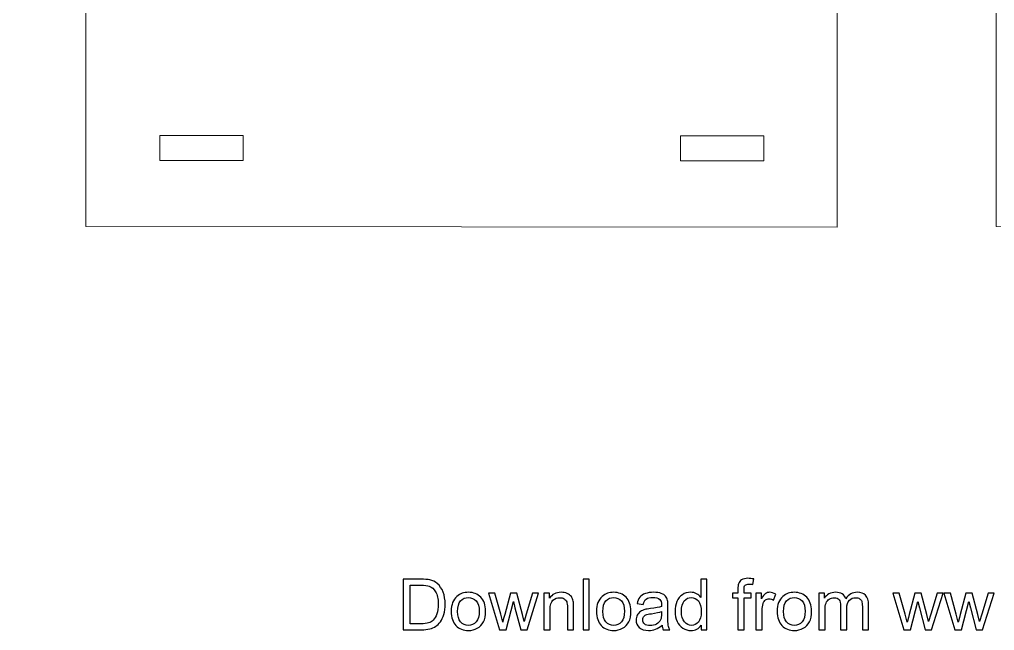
# Model space of a CAD drawing. Header units: millimetres. Extents: x -266 to 258, y -255 to 79.
# Drawn here: x -51.8 to 65, y -254.9 to -181.6 of the extents above; entities that cross this region are included whole.
import ezdxf

# ---------------------------------------------------------------- set-up
doc = ezdxf.new("R2010")
doc.units = ezdxf.units.MM
doc.header["$MEASUREMENT"] = 0
doc.layers.add('Layer 1', color=7, linetype='Continuous')

msp = doc.modelspace()

# ---------------------------------------------------------------- linework, layer by layer
at = {"layer": 'Layer 1', "lineweight": 9}
for points, knots in [([(-43.8135, 73.466), (-30.8228, 73.4514), (-17.832, 73.4369), (-4.8413, 73.4223), (-4.8413, 73.4223), (-4.8413, 73.4223), (-4.845, 63.3215), (-4.845, 63.3215), (-4.845, 63.3215), (-4.845, 63.3215), (7.1531, 63.2641), (7.1531, 63.2641), (7.1531, 63.2641), (7.1531, 63.2641), (7.1688, 73.4627), (7.1688, 73.4627), (7.1688, 73.4627), (7.1688, 73.4627), (46.1864, 73.466), (46.1864, 73.466), (46.1864, 73.466), (46.1864, 73.466), (46.1864, 18.4929), (46.1864, 18.4929), (46.1864, 18.4929), (46.1864, 18.4929), (49.2077, 18.5107), (49.2077, 18.5107), (49.2077, 18.5107), (49.2077, 18.5107), (49.2077, 23.5087), (49.2077, 23.5087), (49.2077, 23.5087), (49.2077, 23.5087), (54.323, 23.5087), (54.323, 23.5087), (54.323, 23.5087), (54.323, 23.5087), (54.323, 8.6919), (54.323, 8.6919), (54.323, 8.6919), (54.323, 8.6919), (46.1864, 8.7098), (46.1864, 8.7098), (46.1864, 8.7098), (46.1864, 8.7098), (46.1864, -146.6576), (46.1864, -146.6576), (46.1864, -146.6576), (46.1864, -146.6576), (49.2077, -146.6085), (49.2077, -146.6085), (49.2077, -146.6085), (49.2077, -146.6085), (49.2077, -141.5912), (49.2077, -141.5912), (49.2077, -141.5912), (49.2077, -141.5912), (54.323, -141.5912), (54.323, -141.5912), (54.323, -141.5912), (54.323, -141.5912), (54.323, -156.5842), (54.323, -156.5842), (54.323, -156.5842), (54.323, -156.5842), (46.1864, -156.6965), (46.1864, -156.6965), (46.1864, -156.6965), (46.1864, -156.6965), (46.1864, -206.5338), (46.1864, -206.5338), (46.1864, -206.5338), (46.1864, -206.5338), (-43.8539, -206.4706), (-43.8539, -206.4706), (-43.8539, -206.4706), (-43.8539, -206.4706), (-43.8539, -156.5626), (-43.8539, -156.5626), (-43.8539, -156.5626), (-43.8539, -156.5626), (-51.7942, -156.5664), (-51.7942, -156.5664), (-51.7942, -156.5664), (-51.7942, -156.5664), (-51.7942, -141.5734), (-51.7942, -141.5734), (-51.7942, -141.5734), (-51.7942, -141.5734), (-46.8553, -141.5734), (-46.8553, -141.5734), (-46.8553, -141.5734), (-46.8553, -141.5734), (-46.8553, -146.5907), (-46.8553, -146.5907), (-46.8553, -146.5907), (-46.8553, -146.5907), (-43.8539, -146.5944), (-43.8539, -146.5944), (-43.8539, -146.5944), (-43.8539, -146.5944), (-43.8135, 8.6728), (-43.8135, 8.6728), (-43.8135, 8.6728), (-43.8135, 8.6728), (-51.7942, 8.7098), (-51.7942, 8.7098), (-51.7942, 8.7098), (-51.7942, 8.7098), (-51.7942, 23.5265), (-51.7942, 23.5265), (-51.7942, 23.5265), (-51.7942, 23.5265), (-46.8553, 23.5265), (-46.8553, 23.5265), (-46.8553, 23.5265), (-46.8553, 23.5265), (-46.8553, 18.5285), (-46.8553, 18.5285), (-46.8553, 18.5285), (-46.8553, 18.5285), (-43.8274, 18.5285), (-43.8274, 18.5285), (-43.8274, 18.5285), (-43.8274, 18.5285), (-43.8135, 73.466), (-43.8135, 73.466)], [0, 0, 0, 0, 0.03030303, 0.03030303, 0.03030303, 0.03030303, 0.06060606, 0.06060606, 0.06060606, 0.06060606, 0.09090909, 0.09090909, 0.09090909, 0.09090909, 0.12121212, 0.12121212, 0.12121212, 0.12121212, 0.15151515, 0.15151515, 0.15151515, 0.15151515, 0.18181818, 0.18181818, 0.18181818, 0.18181818, 0.21212121, 0.21212121, 0.21212121, 0.21212121, 0.24242424, 0.24242424, 0.24242424, 0.24242424, 0.27272727, 0.27272727, 0.27272727, 0.27272727, 0.3030303, 0.3030303, 0.3030303, 0.3030303, 0.33333333, 0.33333333, 0.33333333, 0.33333333, 0.36363636, 0.36363636, 0.36363636, 0.36363636, 0.39393939, 0.39393939, 0.39393939, 0.39393939, 0.42424242, 0.42424242, 0.42424242, 0.42424242, 0.45454545, 0.45454545, 0.45454545, 0.45454545, 0.48484848, 0.48484848, 0.48484848, 0.48484848, 0.51515152, 0.51515152, 0.51515152, 0.51515152, 0.54545455, 0.54545455, 0.54545455, 0.54545455, 0.57575758, 0.57575758, 0.57575758, 0.57575758, 0.60606061, 0.60606061, 0.60606061, 0.60606061, 0.63636364, 0.63636364, 0.63636364, 0.63636364, 0.66666667, 0.66666667, 0.66666667, 0.66666667, 0.6969697, 0.6969697, 0.6969697, 0.6969697, 0.72727273, 0.72727273, 0.72727273, 0.72727273, 0.75757576, 0.75757576, 0.75757576, 0.75757576, 0.78787879, 0.78787879, 0.78787879, 0.78787879, 0.81818182, 0.81818182, 0.81818182, 0.81818182, 0.84848485, 0.84848485, 0.84848485, 0.84848485, 0.87878788, 0.87878788, 0.87878788, 0.87878788, 0.90909091, 0.90909091, 0.90909091, 0.90909091, 0.93939394, 0.93939394, 0.93939394, 0.93939394, 1, 1, 1, 1]), ([(65.3038, 73.466), (78.2945, 73.4514), (91.2853, 73.4369), (104.276, 73.4223), (104.276, 73.4223), (104.276, 73.4223), (104.2723, 63.3215), (104.2723, 63.3215), (104.2723, 63.3215), (104.2723, 63.3215), (116.2705, 63.2641), (116.2705, 63.2641), (116.2705, 63.2641), (116.2705, 63.2641), (116.2862, 73.4627), (116.2862, 73.4627), (116.2862, 73.4627), (116.2862, 73.4627), (155.3037, 73.466), (155.3037, 73.466), (155.3037, 73.466), (155.3037, 73.466), (155.3037, 18.4929), (155.3037, 18.4929), (155.3037, 18.4929), (155.3037, 18.4929), (158.3037, 18.5108), (158.3037, 18.5108), (158.3037, 18.5108), (158.3037, 18.5108), (158.3037, 23.5088), (158.3037, 23.5088), (158.3037, 23.5088), (158.3037, 23.5088), (163.419, 23.5088), (163.419, 23.5088), (163.419, 23.5088), (163.419, 23.5088), (163.419, 8.692), (163.419, 8.692), (163.419, 8.692), (163.419, 8.692), (155.3037, 8.7098), (155.3037, 8.7098), (155.3037, 8.7098), (155.3037, 8.7098), (155.3037, -146.6576), (155.3037, -146.6576), (155.3037, -146.6576), (155.3037, -146.6576), (158.3037, -146.6084), (158.3037, -146.6084), (158.3037, -146.6084), (158.3037, -146.6084), (158.3037, -141.5911), (158.3037, -141.5911), (158.3037, -141.5911), (158.3037, -141.5911), (163.419, -141.5911), (163.419, -141.5911), (163.419, -141.5911), (163.419, -141.5911), (163.419, -156.5841), (163.419, -156.5841), (163.419, -156.5841), (163.419, -156.5841), (155.3037, -156.6965), (155.3037, -156.6965), (155.3037, -156.6965), (155.3037, -156.6965), (155.3037, -206.5338), (155.3037, -206.5338), (155.3037, -206.5338), (155.3037, -206.5338), (65.2634, -206.4706), (65.2634, -206.4706), (65.2634, -206.4706), (65.2634, -206.4706), (65.2634, -156.5626), (65.2634, -156.5626), (65.2634, -156.5626), (65.2634, -156.5626), (57.323, -156.5664), (57.323, -156.5664), (57.323, -156.5664), (57.323, -156.5664), (57.323, -141.5734), (57.323, -141.5734), (57.323, -141.5734), (57.323, -141.5734), (62.2619, -141.5734), (62.2619, -141.5734), (62.2619, -141.5734), (62.2619, -141.5734), (62.2619, -146.5907), (62.2619, -146.5907), (62.2619, -146.5907), (62.2619, -146.5907), (65.2634, -146.5944), (65.2634, -146.5944), (65.2634, -146.5944), (65.2634, -146.5944), (65.3038, 8.6728), (65.3038, 8.6728), (65.3038, 8.6728), (65.3038, 8.6728), (57.323, 8.7098), (57.323, 8.7098), (57.323, 8.7098), (57.323, 8.7098), (57.323, 23.5265), (57.323, 23.5265), (57.323, 23.5265), (57.323, 23.5265), (62.2619, 23.5265), (62.2619, 23.5265), (62.2619, 23.5265), (62.2619, 23.5265), (62.2619, 18.5285), (62.2619, 18.5285), (62.2619, 18.5285), (62.2619, 18.5285), (65.2899, 18.5285), (65.2899, 18.5285), (65.2899, 18.5285), (65.2899, 18.5285), (65.3038, 73.466), (65.3038, 73.466)], [0, 0, 0, 0, 0.03030303, 0.03030303, 0.03030303, 0.03030303, 0.06060606, 0.06060606, 0.06060606, 0.06060606, 0.09090909, 0.09090909, 0.09090909, 0.09090909, 0.12121212, 0.12121212, 0.12121212, 0.12121212, 0.15151515, 0.15151515, 0.15151515, 0.15151515, 0.18181818, 0.18181818, 0.18181818, 0.18181818, 0.21212121, 0.21212121, 0.21212121, 0.21212121, 0.24242424, 0.24242424, 0.24242424, 0.24242424, 0.27272727, 0.27272727, 0.27272727, 0.27272727, 0.3030303, 0.3030303, 0.3030303, 0.3030303, 0.33333333, 0.33333333, 0.33333333, 0.33333333, 0.36363636, 0.36363636, 0.36363636, 0.36363636, 0.39393939, 0.39393939, 0.39393939, 0.39393939, 0.42424242, 0.42424242, 0.42424242, 0.42424242, 0.45454545, 0.45454545, 0.45454545, 0.45454545, 0.48484848, 0.48484848, 0.48484848, 0.48484848, 0.51515152, 0.51515152, 0.51515152, 0.51515152, 0.54545455, 0.54545455, 0.54545455, 0.54545455, 0.57575758, 0.57575758, 0.57575758, 0.57575758, 0.60606061, 0.60606061, 0.60606061, 0.60606061, 0.63636364, 0.63636364, 0.63636364, 0.63636364, 0.66666667, 0.66666667, 0.66666667, 0.66666667, 0.6969697, 0.6969697, 0.6969697, 0.6969697, 0.72727273, 0.72727273, 0.72727273, 0.72727273, 0.75757576, 0.75757576, 0.75757576, 0.75757576, 0.78787879, 0.78787879, 0.78787879, 0.78787879, 0.81818182, 0.81818182, 0.81818182, 0.81818182, 0.84848485, 0.84848485, 0.84848485, 0.84848485, 0.87878788, 0.87878788, 0.87878788, 0.87878788, 0.90909091, 0.90909091, 0.90909091, 0.90909091, 0.93939394, 0.93939394, 0.93939394, 0.93939394, 1, 1, 1, 1]), ([(-34.992, -195.533), (-34.992, -195.533), (-24.992, -195.533), (-24.992, -195.533), (-24.992, -195.533), (-24.992, -195.533), (-24.992, -198.533), (-24.992, -198.533), (-24.992, -198.533), (-24.992, -198.533), (-34.992, -198.533), (-34.992, -198.533), (-34.992, -198.533), (-34.992, -198.533), (-34.992, -195.533), (-34.992, -195.533)], [0, 0, 0, 0, 0.2, 0.2, 0.2, 0.2, 0.4, 0.4, 0.4, 0.4, 0.6, 0.6, 0.6, 0.6, 1, 1, 1, 1]), ([(27.4141, -195.583), (27.4141, -195.583), (37.4141, -195.583), (37.4141, -195.583), (37.4141, -195.583), (37.4141, -195.583), (37.4141, -198.583), (37.4141, -198.583), (37.4141, -198.583), (37.4141, -198.583), (27.4141, -198.583), (27.4141, -198.583), (27.4141, -198.583), (27.4141, -198.583), (27.4141, -195.583), (27.4141, -195.583)], [0, 0, 0, 0, 0.2, 0.2, 0.2, 0.2, 0.4, 0.4, 0.4, 0.4, 0.6, 0.6, 0.6, 0.6, 1, 1, 1, 1])]:
    msp.add_open_spline(points, degree=3, knots=knots, dxfattribs=at)
at = {"layer": 'Layer 1', "color": 250}
for points, knots in [([(-5.799, -254.8036), (-5.799, -254.8036), (-5.799, -248.7414), (-5.799, -248.7414), (-5.799, -248.7414), (-5.799, -248.7414), (-3.7105, -248.7414), (-3.7105, -248.7414), (-3.7105, -248.7414), (-3.2392, -248.7414), (-2.8794, -248.7697), (-2.631, -248.8275), (-2.631, -248.8275), (-2.2839, -248.908), (-1.9875, -249.0533), (-1.742, -249.2621), (-1.742, -249.2621), (-1.4217, -249.5331), (-1.1832, -249.8774), (-1.0252, -250.2979), (-1.0252, -250.2979), (-0.8657, -250.7184), (-0.7867, -251.1996), (-0.7867, -251.7401), (-0.7867, -251.7401), (-0.7867, -252.2001), (-0.8403, -252.6079), (-0.9475, -252.9635), (-0.9475, -252.9635), (-1.0548, -253.3191), (-1.1931, -253.614), (-1.361, -253.8469), (-1.361, -253.8469), (-1.5303, -254.0797), (-1.7138, -254.2631), (-1.9142, -254.3958), (-1.9142, -254.3958), (-2.1131, -254.5298), (-2.3544, -254.6314), (-2.6367, -254.7006), (-2.6367, -254.7006), (-2.9203, -254.7697), (-3.2448, -254.8036), (-3.6117, -254.8036), (-3.6117, -254.8036), (-3.6117, -254.8036), (-5.799, -254.8036), (-5.799, -254.8036)], [0, 0, 0, 0, 0.07692308, 0.07692308, 0.07692308, 0.07692308, 0.15384615, 0.15384615, 0.15384615, 0.15384615, 0.23076923, 0.23076923, 0.23076923, 0.23076923, 0.30769231, 0.30769231, 0.30769231, 0.30769231, 0.38461538, 0.38461538, 0.38461538, 0.38461538, 0.46153846, 0.46153846, 0.46153846, 0.46153846, 0.53846154, 0.53846154, 0.53846154, 0.53846154, 0.61538462, 0.61538462, 0.61538462, 0.61538462, 0.69230769, 0.69230769, 0.69230769, 0.69230769, 0.76923077, 0.76923077, 0.76923077, 0.76923077, 0.84615385, 0.84615385, 0.84615385, 0.84615385, 1, 1, 1, 1]), ([(15.7376, -254.8036), (15.7376, -254.8036), (15.7376, -248.7414), (15.7376, -248.7414), (15.7376, -248.7414), (15.7376, -248.7414), (16.4826, -248.7414), (16.4826, -248.7414), (16.4826, -248.7414), (16.4826, -248.7414), (16.4826, -254.8036), (16.4826, -254.8036), (16.4826, -254.8036), (16.4826, -254.8036), (15.7376, -254.8036), (15.7376, -254.8036)], [0, 0, 0, 0, 0.2, 0.2, 0.2, 0.2, 0.4, 0.4, 0.4, 0.4, 0.6, 0.6, 0.6, 0.6, 1, 1, 1, 1]), ([(29.8896, -254.8036), (29.8896, -254.8036), (29.8896, -254.2462), (29.8896, -254.2462), (29.8896, -254.2462), (29.6117, -254.6794), (29.2024, -254.8967), (28.662, -254.8967), (28.662, -254.8967), (28.312, -254.8967), (27.9903, -254.8008), (27.6982, -254.6075), (27.6982, -254.6075), (27.4047, -254.4155), (27.1775, -254.146), (27.0152, -253.8017), (27.0152, -253.8017), (26.8543, -253.456), (26.7739, -253.0595), (26.7739, -252.6107), (26.7739, -252.6107), (26.7739, -252.1733), (26.8473, -251.7768), (26.9926, -251.4197), (26.9926, -251.4197), (27.1394, -251.0641), (27.3581, -250.7904), (27.6502, -250.6013), (27.6502, -250.6013), (27.9409, -250.4108), (28.2683, -250.3162), (28.6281, -250.3162), (28.6281, -250.3162), (28.8934, -250.3162), (29.1291, -250.3727), (29.3351, -250.4842), (29.3351, -250.4842), (29.5411, -250.5957), (29.709, -250.7424), (29.8388, -250.9216), (29.8388, -250.9216), (29.8388, -250.9216), (29.8388, -248.7414), (29.8388, -248.7414), (29.8388, -248.7414), (29.8388, -248.7414), (30.5839, -248.7414), (30.5839, -248.7414), (30.5839, -248.7414), (30.5839, -248.7414), (30.5839, -254.8036), (30.5839, -254.8036), (30.5839, -254.8036), (30.5839, -254.8036), (29.8896, -254.8036), (29.8896, -254.8036)], [0, 0, 0, 0, 0.06666667, 0.06666667, 0.06666667, 0.06666667, 0.13333333, 0.13333333, 0.13333333, 0.13333333, 0.2, 0.2, 0.2, 0.2, 0.26666667, 0.26666667, 0.26666667, 0.26666667, 0.33333333, 0.33333333, 0.33333333, 0.33333333, 0.4, 0.4, 0.4, 0.4, 0.46666667, 0.46666667, 0.46666667, 0.46666667, 0.53333333, 0.53333333, 0.53333333, 0.53333333, 0.6, 0.6, 0.6, 0.6, 0.66666667, 0.66666667, 0.66666667, 0.66666667, 0.73333333, 0.73333333, 0.73333333, 0.73333333, 0.8, 0.8, 0.8, 0.8, 0.86666667, 0.86666667, 0.86666667, 0.86666667, 1, 1, 1, 1]), ([(34.2923, -254.8036), (34.2923, -254.8036), (34.2923, -250.9851), (34.2923, -250.9851), (34.2923, -250.9851), (34.2923, -250.9851), (33.6319, -250.9851), (33.6319, -250.9851), (33.6319, -250.9851), (33.6319, -250.9851), (33.6319, -250.4094), (33.6319, -250.4094), (33.6319, -250.4094), (33.6319, -250.4094), (34.2923, -250.4094), (34.2923, -250.4094), (34.2923, -250.4094), (34.2923, -250.4094), (34.2923, -249.9437), (34.2923, -249.9437), (34.2923, -249.9437), (34.2923, -249.6488), (34.3177, -249.4301), (34.3699, -249.2875), (34.3699, -249.2875), (34.4419, -249.0956), (34.5661, -248.939), (34.7467, -248.8191), (34.7467, -248.8191), (34.9259, -248.6991), (35.1785, -248.6398), (35.503, -248.6398), (35.503, -248.6398), (35.7133, -248.6398), (35.9447, -248.6652), (36.1987, -248.7146), (36.1987, -248.7146), (36.1987, -248.7146), (36.0872, -249.3666), (36.0872, -249.3666), (36.0872, -249.3666), (35.932, -249.3398), (35.7867, -249.3256), (35.6484, -249.3256), (35.6484, -249.3256), (35.4226, -249.3256), (35.2632, -249.3736), (35.1686, -249.4696), (35.1686, -249.4696), (35.0755, -249.5655), (35.0289, -249.7447), (35.0289, -250.0072), (35.0289, -250.0072), (35.0289, -250.0072), (35.0289, -250.4094), (35.0289, -250.4094), (35.0289, -250.4094), (35.0289, -250.4094), (35.884, -250.4094), (35.884, -250.4094), (35.884, -250.4094), (35.884, -250.4094), (35.884, -250.9851), (35.884, -250.9851), (35.884, -250.9851), (35.884, -250.9851), (35.0374, -250.9851), (35.0374, -250.9851), (35.0374, -250.9851), (35.0374, -250.9851), (35.0374, -254.8036), (35.0374, -254.8036), (35.0374, -254.8036), (35.0374, -254.8036), (34.2923, -254.8036), (34.2923, -254.8036)], [0, 0, 0, 0, 0.05, 0.05, 0.05, 0.05, 0.1, 0.1, 0.1, 0.1, 0.15, 0.15, 0.15, 0.15, 0.2, 0.2, 0.2, 0.2, 0.25, 0.25, 0.25, 0.25, 0.3, 0.3, 0.3, 0.3, 0.35, 0.35, 0.35, 0.35, 0.4, 0.4, 0.4, 0.4, 0.45, 0.45, 0.45, 0.45, 0.5, 0.5, 0.5, 0.5, 0.55, 0.55, 0.55, 0.55, 0.6, 0.6, 0.6, 0.6, 0.65, 0.65, 0.65, 0.65, 0.7, 0.7, 0.7, 0.7, 0.75, 0.75, 0.75, 0.75, 0.8, 0.8, 0.8, 0.8, 0.85, 0.85, 0.85, 0.85, 0.9, 0.9, 0.9, 0.9, 1, 1, 1, 1]), ([(-4.9946, -254.0924), (-4.9946, -254.0924), (-3.702, -254.0924), (-3.702, -254.0924), (-3.702, -254.0924), (-3.3027, -254.0924), (-2.9894, -254.0557), (-2.7622, -253.9809), (-2.7622, -253.9809), (-2.5351, -253.9061), (-2.3544, -253.8017), (-2.219, -253.6662), (-2.219, -253.6662), (-2.0299, -253.4757), (-1.8817, -253.2189), (-1.7759, -252.8972), (-1.7759, -252.8972), (-1.67, -252.5754), (-1.6164, -252.186), (-1.6164, -251.7274), (-1.6164, -251.7274), (-1.6164, -251.0924), (-1.7208, -250.6041), (-1.9283, -250.2626), (-1.9283, -250.2626), (-2.1357, -249.9211), (-2.3883, -249.6925), (-2.686, -249.5768), (-2.686, -249.5768), (-2.9005, -249.4936), (-3.2463, -249.4526), (-3.7232, -249.4526), (-3.7232, -249.4526), (-3.7232, -249.4526), (-4.9946, -249.4526), (-4.9946, -249.4526), (-4.9946, -249.4526), (-4.9946, -249.4526), (-4.9946, -254.0924), (-4.9946, -254.0924)], [0, 0, 0, 0, 0.09090909, 0.09090909, 0.09090909, 0.09090909, 0.18181818, 0.18181818, 0.18181818, 0.18181818, 0.27272727, 0.27272727, 0.27272727, 0.27272727, 0.36363636, 0.36363636, 0.36363636, 0.36363636, 0.45454545, 0.45454545, 0.45454545, 0.45454545, 0.54545455, 0.54545455, 0.54545455, 0.54545455, 0.63636364, 0.63636364, 0.63636364, 0.63636364, 0.72727273, 0.72727273, 0.72727273, 0.72727273, 0.81818182, 0.81818182, 0.81818182, 0.81818182, 1, 1, 1, 1]), ([(-0.0571, -252.6065), (-0.0571, -251.7951), (0.1687, -251.194), (0.6216, -250.8031), (0.6216, -250.8031), (0.9984, -250.4785), (1.4599, -250.3162), (2.0031, -250.3162), (2.0031, -250.3162), (2.6057, -250.3162), (3.0996, -250.5138), (3.4834, -250.9089), (3.4834, -250.9089), (3.8658, -251.3026), (4.0577, -251.8487), (4.0577, -252.5444), (4.0577, -252.5444), (4.0577, -253.1088), (3.9731, -253.5519), (3.8037, -253.8751), (3.8037, -253.8751), (3.6344, -254.1982), (3.3874, -254.4494), (3.0629, -254.6286), (3.0629, -254.6286), (2.7397, -254.8078), (2.3855, -254.8967), (2.0031, -254.8967), (2.0031, -254.8967), (1.3879, -254.8967), (0.8912, -254.7006), (0.5116, -254.3069), (0.5116, -254.3069), (0.132, -253.9132), (-0.0571, -253.3459), (-0.0571, -252.6065)], [0, 0, 0, 0, 0.1, 0.1, 0.1, 0.1, 0.2, 0.2, 0.2, 0.2, 0.3, 0.3, 0.3, 0.3, 0.4, 0.4, 0.4, 0.4, 0.5, 0.5, 0.5, 0.5, 0.6, 0.6, 0.6, 0.6, 0.7, 0.7, 0.7, 0.7, 0.8, 0.8, 0.8, 0.8, 1, 1, 1, 1]), ([(0.7049, -252.6079), (0.7049, -253.1695), (0.8277, -253.59), (1.0732, -253.868), (1.0732, -253.868), (1.3202, -254.1474), (1.6292, -254.2871), (2.0031, -254.2871), (2.0031, -254.2871), (2.3728, -254.2871), (2.6805, -254.1474), (2.9274, -253.8666), (2.9274, -253.8666), (3.1729, -253.5858), (3.2957, -253.1582), (3.2957, -252.5839), (3.2957, -252.5839), (3.2957, -252.042), (3.1715, -251.6314), (2.9246, -251.3534), (2.9246, -251.3534), (2.6776, -251.074), (2.37, -250.9343), (2.0031, -250.9343), (2.0031, -250.9343), (1.6292, -250.9343), (1.3202, -251.0726), (1.0732, -251.3506), (1.0732, -251.3506), (0.8277, -251.6286), (0.7049, -252.0477), (0.7049, -252.6079)], [0, 0, 0, 0, 0.11111111, 0.11111111, 0.11111111, 0.11111111, 0.22222222, 0.22222222, 0.22222222, 0.22222222, 0.33333333, 0.33333333, 0.33333333, 0.33333333, 0.44444444, 0.44444444, 0.44444444, 0.44444444, 0.55555556, 0.55555556, 0.55555556, 0.55555556, 0.66666667, 0.66666667, 0.66666667, 0.66666667, 0.77777778, 0.77777778, 0.77777778, 0.77777778, 1, 1, 1, 1]), ([(5.7214, -254.8036), (5.7214, -254.8036), (4.3936, -250.4094), (4.3936, -250.4094), (4.3936, -250.4094), (4.3936, -250.4094), (5.1725, -250.4094), (5.1725, -250.4094), (5.1725, -250.4094), (5.1725, -250.4094), (5.8738, -252.9452), (5.8738, -252.9452), (5.8738, -252.9452), (5.8738, -252.9452), (6.1222, -253.8892), (6.1222, -253.8892), (6.1222, -253.8892), (6.1321, -253.8426), (6.2083, -253.5407), (6.3494, -252.9833), (6.3494, -252.9833), (6.3494, -252.9833), (7.0451, -250.4094), (7.0451, -250.4094), (7.0451, -250.4094), (7.0451, -250.4094), (7.8085, -250.4094), (7.8085, -250.4094), (7.8085, -250.4094), (7.8085, -250.4094), (8.4703, -252.9607), (8.4703, -252.9607), (8.4703, -252.9607), (8.4703, -252.9607), (8.6862, -253.7975), (8.6862, -253.7975), (8.6862, -253.7975), (8.6862, -253.7975), (8.9388, -252.9494), (8.9388, -252.9494), (8.9388, -252.9494), (8.9388, -252.9494), (9.698, -250.4094), (9.698, -250.4094), (9.698, -250.4094), (9.698, -250.4094), (10.4219, -250.4094), (10.4219, -250.4094), (10.4219, -250.4094), (10.4219, -250.4094), (9.0432, -254.8036), (9.0432, -254.8036), (9.0432, -254.8036), (9.0432, -254.8036), (8.2727, -254.8036), (8.2727, -254.8036), (8.2727, -254.8036), (8.2727, -254.8036), (7.5756, -252.1747), (7.5756, -252.1747), (7.5756, -252.1747), (7.5756, -252.1747), (7.3992, -251.4226), (7.3992, -251.4226), (7.3992, -251.4226), (7.3992, -251.4226), (6.5102, -254.8036), (6.5102, -254.8036), (6.5102, -254.8036), (6.5102, -254.8036), (5.7214, -254.8036), (5.7214, -254.8036)], [0, 0, 0, 0, 0.05263158, 0.05263158, 0.05263158, 0.05263158, 0.10526316, 0.10526316, 0.10526316, 0.10526316, 0.15789474, 0.15789474, 0.15789474, 0.15789474, 0.21052632, 0.21052632, 0.21052632, 0.21052632, 0.26315789, 0.26315789, 0.26315789, 0.26315789, 0.31578947, 0.31578947, 0.31578947, 0.31578947, 0.36842105, 0.36842105, 0.36842105, 0.36842105, 0.42105263, 0.42105263, 0.42105263, 0.42105263, 0.47368421, 0.47368421, 0.47368421, 0.47368421, 0.52631579, 0.52631579, 0.52631579, 0.52631579, 0.57894737, 0.57894737, 0.57894737, 0.57894737, 0.63157895, 0.63157895, 0.63157895, 0.63157895, 0.68421053, 0.68421053, 0.68421053, 0.68421053, 0.73684211, 0.73684211, 0.73684211, 0.73684211, 0.78947368, 0.78947368, 0.78947368, 0.78947368, 0.84210526, 0.84210526, 0.84210526, 0.84210526, 0.89473684, 0.89473684, 0.89473684, 0.89473684, 1, 1, 1, 1]), ([(11.0456, -254.8036), (11.0456, -254.8036), (11.0456, -250.4094), (11.0456, -250.4094), (11.0456, -250.4094), (11.0456, -250.4094), (11.7145, -250.4094), (11.7145, -250.4094), (11.7145, -250.4094), (11.7145, -250.4094), (11.7145, -251.0331), (11.7145, -251.0331), (11.7145, -251.0331), (12.0362, -250.5547), (12.5019, -250.3162), (13.1101, -250.3162), (13.1101, -250.3162), (13.3754, -250.3162), (13.6181, -250.3642), (13.8396, -250.4588), (13.8396, -250.4588), (14.0612, -250.5533), (14.2277, -250.6789), (14.3377, -250.8327), (14.3377, -250.8327), (14.4478, -250.9865), (14.5254, -251.17), (14.5692, -251.3816), (14.5692, -251.3816), (14.596, -251.5199), (14.6101, -251.7612), (14.6101, -252.1055), (14.6101, -252.1055), (14.6101, -252.1055), (14.6101, -254.8036), (14.6101, -254.8036), (14.6101, -254.8036), (14.6101, -254.8036), (13.865, -254.8036), (13.865, -254.8036), (13.865, -254.8036), (13.865, -254.8036), (13.865, -252.1338), (13.865, -252.1338), (13.865, -252.1338), (13.865, -251.8304), (13.8368, -251.6032), (13.7789, -251.4536), (13.7789, -251.4536), (13.7211, -251.304), (13.6181, -251.1841), (13.4713, -251.0938), (13.4713, -251.0938), (13.3246, -251.0049), (13.151, -250.9597), (12.9534, -250.9597), (12.9534, -250.9597), (12.6373, -250.9597), (12.365, -251.0599), (12.135, -251.2617), (12.135, -251.2617), (11.905, -251.4621), (11.7907, -251.8445), (11.7907, -252.4061), (11.7907, -252.4061), (11.7907, -252.4061), (11.7907, -254.8036), (11.7907, -254.8036), (11.7907, -254.8036), (11.7907, -254.8036), (11.0456, -254.8036), (11.0456, -254.8036)], [0, 0, 0, 0, 0.05263158, 0.05263158, 0.05263158, 0.05263158, 0.10526316, 0.10526316, 0.10526316, 0.10526316, 0.15789474, 0.15789474, 0.15789474, 0.15789474, 0.21052632, 0.21052632, 0.21052632, 0.21052632, 0.26315789, 0.26315789, 0.26315789, 0.26315789, 0.31578947, 0.31578947, 0.31578947, 0.31578947, 0.36842105, 0.36842105, 0.36842105, 0.36842105, 0.42105263, 0.42105263, 0.42105263, 0.42105263, 0.47368421, 0.47368421, 0.47368421, 0.47368421, 0.52631579, 0.52631579, 0.52631579, 0.52631579, 0.57894737, 0.57894737, 0.57894737, 0.57894737, 0.63157895, 0.63157895, 0.63157895, 0.63157895, 0.68421053, 0.68421053, 0.68421053, 0.68421053, 0.73684211, 0.73684211, 0.73684211, 0.73684211, 0.78947368, 0.78947368, 0.78947368, 0.78947368, 0.84210526, 0.84210526, 0.84210526, 0.84210526, 0.89473684, 0.89473684, 0.89473684, 0.89473684, 1, 1, 1, 1]), ([(17.3561, -252.6065), (17.3561, -251.7951), (17.5819, -251.194), (18.0348, -250.8031), (18.0348, -250.8031), (18.4116, -250.4785), (18.8731, -250.3162), (19.4163, -250.3162), (19.4163, -250.3162), (20.0189, -250.3162), (20.5128, -250.5138), (20.8966, -250.9089), (20.8966, -250.9089), (21.279, -251.3026), (21.4709, -251.8487), (21.4709, -252.5444), (21.4709, -252.5444), (21.4709, -253.1088), (21.3863, -253.5519), (21.2169, -253.8751), (21.2169, -253.8751), (21.0476, -254.1982), (20.8006, -254.4494), (20.4761, -254.6286), (20.4761, -254.6286), (20.1529, -254.8078), (19.7987, -254.8967), (19.4163, -254.8967), (19.4163, -254.8967), (18.8011, -254.8967), (18.3044, -254.7006), (17.9248, -254.3069), (17.9248, -254.3069), (17.5452, -253.9132), (17.3561, -253.3459), (17.3561, -252.6065)], [0, 0, 0, 0, 0.1, 0.1, 0.1, 0.1, 0.2, 0.2, 0.2, 0.2, 0.3, 0.3, 0.3, 0.3, 0.4, 0.4, 0.4, 0.4, 0.5, 0.5, 0.5, 0.5, 0.6, 0.6, 0.6, 0.6, 0.7, 0.7, 0.7, 0.7, 0.8, 0.8, 0.8, 0.8, 1, 1, 1, 1]), ([(18.1181, -252.6079), (18.1181, -253.1695), (18.2409, -253.59), (18.4864, -253.868), (18.4864, -253.868), (18.7334, -254.1474), (19.0424, -254.2871), (19.4163, -254.2871), (19.4163, -254.2871), (19.786, -254.2871), (20.0937, -254.1474), (20.3406, -253.8666), (20.3406, -253.8666), (20.5861, -253.5858), (20.7089, -253.1582), (20.7089, -252.5839), (20.7089, -252.5839), (20.7089, -252.042), (20.5847, -251.6314), (20.3378, -251.3534), (20.3378, -251.3534), (20.0908, -251.074), (19.7832, -250.9343), (19.4163, -250.9343), (19.4163, -250.9343), (19.0424, -250.9343), (18.7334, -251.0726), (18.4864, -251.3506), (18.4864, -251.3506), (18.2409, -251.6286), (18.1181, -252.0477), (18.1181, -252.6079)], [0, 0, 0, 0, 0.11111111, 0.11111111, 0.11111111, 0.11111111, 0.22222222, 0.22222222, 0.22222222, 0.22222222, 0.33333333, 0.33333333, 0.33333333, 0.33333333, 0.44444444, 0.44444444, 0.44444444, 0.44444444, 0.55555556, 0.55555556, 0.55555556, 0.55555556, 0.66666667, 0.66666667, 0.66666667, 0.66666667, 0.77777778, 0.77777778, 0.77777778, 0.77777778, 1, 1, 1, 1]), ([(25.2146, -254.2533), (24.938, -254.4889), (24.6713, -254.654), (24.4159, -254.7514), (24.4159, -254.7514), (24.1605, -254.8488), (23.8868, -254.8967), (23.5932, -254.8967), (23.5932, -254.8967), (23.1106, -254.8967), (22.7395, -254.7796), (22.4799, -254.544), (22.4799, -254.544), (22.2202, -254.3097), (22.0904, -254.0091), (22.0904, -253.6437), (22.0904, -253.6437), (22.0904, -253.4292), (22.1398, -253.233), (22.2372, -253.0552), (22.2372, -253.0552), (22.3359, -252.8774), (22.4643, -252.7363), (22.6224, -252.6291), (22.6224, -252.6291), (22.7818, -252.5218), (22.9596, -252.44), (23.1586, -252.3849), (23.1586, -252.3849), (23.3054, -252.3468), (23.5269, -252.3102), (23.8218, -252.2735), (23.8218, -252.2735), (24.423, -252.2029), (24.8675, -252.1168), (25.1511, -252.0181), (25.1511, -252.0181), (25.1539, -251.9165), (25.1553, -251.8515), (25.1553, -251.8247), (25.1553, -251.8247), (25.1553, -251.5228), (25.0848, -251.3097), (24.9437, -251.1855), (24.9437, -251.1855), (24.7532, -251.0176), (24.4695, -250.9343), (24.0942, -250.9343), (24.0942, -250.9343), (23.7428, -250.9343), (23.4832, -250.9964), (23.3167, -251.1192), (23.3167, -251.1192), (23.1487, -251.2419), (23.026, -251.4593), (22.9455, -251.7725), (22.9455, -251.7725), (22.9455, -251.7725), (22.2174, -251.6709), (22.2174, -251.6709), (22.2174, -251.6709), (22.2837, -251.3591), (22.3924, -251.1065), (22.5448, -250.9146), (22.5448, -250.9146), (22.6972, -250.7227), (22.9173, -250.5759), (23.2052, -250.4715), (23.2052, -250.4715), (23.4916, -250.3685), (23.8261, -250.3162), (24.2043, -250.3162), (24.2043, -250.3162), (24.5796, -250.3162), (24.8858, -250.36), (25.1215, -250.4489), (25.1215, -250.4489), (25.3557, -250.5378), (25.5293, -250.6479), (25.6394, -250.7819), (25.6394, -250.7819), (25.7494, -250.916), (25.827, -251.0853), (25.8722, -251.2899), (25.8722, -251.2899), (25.8962, -251.4169), (25.9089, -251.6455), (25.9089, -251.9743), (25.9089, -251.9743), (25.9089, -251.9743), (25.9089, -252.9621), (25.9089, -252.9621), (25.9089, -252.9621), (25.9089, -253.6521), (25.9244, -254.0882), (25.9554, -254.273), (25.9554, -254.273), (25.9851, -254.4579), (26.0472, -254.6343), (26.1375, -254.8036), (26.1375, -254.8036), (26.1375, -254.8036), (25.3585, -254.8036), (25.3585, -254.8036), (25.3585, -254.8036), (25.2838, -254.647), (25.2358, -254.4635), (25.2146, -254.2533)], [0, 0, 0, 0, 0.03571429, 0.03571429, 0.03571429, 0.03571429, 0.07142857, 0.07142857, 0.07142857, 0.07142857, 0.10714286, 0.10714286, 0.10714286, 0.10714286, 0.14285714, 0.14285714, 0.14285714, 0.14285714, 0.17857143, 0.17857143, 0.17857143, 0.17857143, 0.21428571, 0.21428571, 0.21428571, 0.21428571, 0.25, 0.25, 0.25, 0.25, 0.28571429, 0.28571429, 0.28571429, 0.28571429, 0.32142857, 0.32142857, 0.32142857, 0.32142857, 0.35714286, 0.35714286, 0.35714286, 0.35714286, 0.39285714, 0.39285714, 0.39285714, 0.39285714, 0.42857143, 0.42857143, 0.42857143, 0.42857143, 0.46428571, 0.46428571, 0.46428571, 0.46428571, 0.5, 0.5, 0.5, 0.5, 0.53571429, 0.53571429, 0.53571429, 0.53571429, 0.57142857, 0.57142857, 0.57142857, 0.57142857, 0.60714286, 0.60714286, 0.60714286, 0.60714286, 0.64285714, 0.64285714, 0.64285714, 0.64285714, 0.67857143, 0.67857143, 0.67857143, 0.67857143, 0.71428571, 0.71428571, 0.71428571, 0.71428571, 0.75, 0.75, 0.75, 0.75, 0.78571429, 0.78571429, 0.78571429, 0.78571429, 0.82142857, 0.82142857, 0.82142857, 0.82142857, 0.85714286, 0.85714286, 0.85714286, 0.85714286, 0.89285714, 0.89285714, 0.89285714, 0.89285714, 0.92857143, 0.92857143, 0.92857143, 0.92857143, 1, 1, 1, 1]), ([(27.5359, -252.6121), (27.5359, -253.1738), (27.6544, -253.5929), (27.8929, -253.8709), (27.8929, -253.8709), (28.13, -254.1488), (28.4108, -254.2871), (28.7339, -254.2871), (28.7339, -254.2871), (29.0599, -254.2871), (29.3365, -254.1545), (29.5651, -253.8892), (29.5651, -253.8892), (29.7923, -253.6239), (29.9066, -253.2189), (29.9066, -252.6742), (29.9066, -252.6742), (29.9066, -252.0759), (29.7909, -251.6356), (29.558, -251.3548), (29.558, -251.3548), (29.3266, -251.074), (29.0402, -250.9343), (28.7001, -250.9343), (28.7001, -250.9343), (28.3685, -250.9343), (28.0919, -251.0684), (27.8689, -251.3379), (27.8689, -251.3379), (27.6474, -251.6074), (27.5359, -252.0322), (27.5359, -252.6121)], [0, 0, 0, 0, 0.11111111, 0.11111111, 0.11111111, 0.11111111, 0.22222222, 0.22222222, 0.22222222, 0.22222222, 0.33333333, 0.33333333, 0.33333333, 0.33333333, 0.44444444, 0.44444444, 0.44444444, 0.44444444, 0.55555556, 0.55555556, 0.55555556, 0.55555556, 0.66666667, 0.66666667, 0.66666667, 0.66666667, 0.77777778, 0.77777778, 0.77777778, 0.77777778, 1, 1, 1, 1]), ([(36.4583, -254.8036), (36.4583, -254.8036), (36.4583, -250.4094), (36.4583, -250.4094), (36.4583, -250.4094), (36.4583, -250.4094), (37.1272, -250.4094), (37.1272, -250.4094), (37.1272, -250.4094), (37.1272, -250.4094), (37.1272, -251.0825), (37.1272, -251.0825), (37.1272, -251.0825), (37.2979, -250.7706), (37.456, -250.5646), (37.6013, -250.4658), (37.6013, -250.4658), (37.7467, -250.3656), (37.9061, -250.3162), (38.0797, -250.3162), (38.0797, -250.3162), (38.3309, -250.3162), (38.5863, -250.3953), (38.8459, -250.5519), (38.8459, -250.5519), (38.8459, -250.5519), (38.5807, -251.2391), (38.5807, -251.2391), (38.5807, -251.2391), (38.4, -251.1375), (38.2194, -251.0867), (38.0388, -251.0867), (38.0388, -251.0867), (37.8765, -251.0867), (37.7312, -251.1361), (37.6028, -251.2335), (37.6028, -251.2335), (37.4743, -251.3308), (37.3826, -251.4663), (37.3276, -251.6399), (37.3276, -251.6399), (37.2443, -251.9038), (37.2034, -252.193), (37.2034, -252.5077), (37.2034, -252.5077), (37.2034, -252.5077), (37.2034, -254.8036), (37.2034, -254.8036), (37.2034, -254.8036), (37.2034, -254.8036), (36.4583, -254.8036), (36.4583, -254.8036)], [0, 0, 0, 0, 0.07142857, 0.07142857, 0.07142857, 0.07142857, 0.14285714, 0.14285714, 0.14285714, 0.14285714, 0.21428571, 0.21428571, 0.21428571, 0.21428571, 0.28571429, 0.28571429, 0.28571429, 0.28571429, 0.35714286, 0.35714286, 0.35714286, 0.35714286, 0.42857143, 0.42857143, 0.42857143, 0.42857143, 0.5, 0.5, 0.5, 0.5, 0.57142857, 0.57142857, 0.57142857, 0.57142857, 0.64285714, 0.64285714, 0.64285714, 0.64285714, 0.71428571, 0.71428571, 0.71428571, 0.71428571, 0.78571429, 0.78571429, 0.78571429, 0.78571429, 0.85714286, 0.85714286, 0.85714286, 0.85714286, 1, 1, 1, 1]), ([(39.0068, -252.6065), (39.0068, -251.7951), (39.2326, -251.194), (39.6855, -250.8031), (39.6855, -250.8031), (40.0623, -250.4785), (40.5238, -250.3162), (41.067, -250.3162), (41.067, -250.3162), (41.6696, -250.3162), (42.1635, -250.5138), (42.5473, -250.9089), (42.5473, -250.9089), (42.9297, -251.3026), (43.1216, -251.8487), (43.1216, -252.5444), (43.1216, -252.5444), (43.1216, -253.1088), (43.037, -253.5519), (42.8676, -253.8751), (42.8676, -253.8751), (42.6983, -254.1982), (42.4513, -254.4494), (42.1268, -254.6286), (42.1268, -254.6286), (41.8036, -254.8078), (41.4494, -254.8967), (41.067, -254.8967), (41.067, -254.8967), (40.4518, -254.8967), (39.9551, -254.7006), (39.5755, -254.3069), (39.5755, -254.3069), (39.1959, -253.9132), (39.0068, -253.3459), (39.0068, -252.6065)], [0, 0, 0, 0, 0.1, 0.1, 0.1, 0.1, 0.2, 0.2, 0.2, 0.2, 0.3, 0.3, 0.3, 0.3, 0.4, 0.4, 0.4, 0.4, 0.5, 0.5, 0.5, 0.5, 0.6, 0.6, 0.6, 0.6, 0.7, 0.7, 0.7, 0.7, 0.8, 0.8, 0.8, 0.8, 1, 1, 1, 1]), ([(39.7688, -252.6079), (39.7688, -253.1695), (39.8916, -253.59), (40.1371, -253.868), (40.1371, -253.868), (40.3841, -254.1474), (40.6931, -254.2871), (41.067, -254.2871), (41.067, -254.2871), (41.4367, -254.2871), (41.7444, -254.1474), (41.9913, -253.8666), (41.9913, -253.8666), (42.2368, -253.5858), (42.3596, -253.1582), (42.3596, -252.5839), (42.3596, -252.5839), (42.3596, -252.042), (42.2354, -251.6314), (41.9885, -251.3534), (41.9885, -251.3534), (41.7415, -251.074), (41.4339, -250.9343), (41.067, -250.9343), (41.067, -250.9343), (40.6931, -250.9343), (40.3841, -251.0726), (40.1371, -251.3506), (40.1371, -251.3506), (39.8916, -251.6286), (39.7688, -252.0477), (39.7688, -252.6079)], [0, 0, 0, 0, 0.11111111, 0.11111111, 0.11111111, 0.11111111, 0.22222222, 0.22222222, 0.22222222, 0.22222222, 0.33333333, 0.33333333, 0.33333333, 0.33333333, 0.44444444, 0.44444444, 0.44444444, 0.44444444, 0.55555556, 0.55555556, 0.55555556, 0.55555556, 0.66666667, 0.66666667, 0.66666667, 0.66666667, 0.77777778, 0.77777778, 0.77777778, 0.77777778, 1, 1, 1, 1]), ([(43.9951, -254.8036), (43.9951, -254.8036), (43.9951, -250.4094), (43.9951, -250.4094), (43.9951, -250.4094), (43.9951, -250.4094), (44.664, -250.4094), (44.664, -250.4094), (44.664, -250.4094), (44.664, -250.4094), (44.664, -251.0303), (44.664, -251.0303), (44.664, -251.0303), (44.8008, -250.8158), (44.9843, -250.6422), (45.2129, -250.5124), (45.2129, -250.5124), (45.4415, -250.3812), (45.7011, -250.3162), (45.9932, -250.3162), (45.9932, -250.3162), (46.3178, -250.3162), (46.5845, -250.384), (46.7919, -250.518), (46.7919, -250.518), (46.9994, -250.6535), (47.1461, -250.8412), (47.2308, -251.0839), (47.2308, -251.0839), (47.5807, -250.5717), (48.0337, -250.3162), (48.5925, -250.3162), (48.5925, -250.3162), (49.03, -250.3162), (49.3672, -250.4362), (49.6015, -250.6775), (49.6015, -250.6775), (49.8371, -250.9188), (49.9557, -251.2899), (49.9557, -251.7909), (49.9557, -251.7909), (49.9557, -251.7909), (49.9557, -254.8036), (49.9557, -254.8036), (49.9557, -254.8036), (49.9557, -254.8036), (49.2106, -254.8036), (49.2106, -254.8036), (49.2106, -254.8036), (49.2106, -254.8036), (49.2106, -252.0378), (49.2106, -252.0378), (49.2106, -252.0378), (49.2106, -251.7415), (49.1852, -251.527), (49.1372, -251.3958), (49.1372, -251.3958), (49.0892, -251.2645), (49.0017, -251.1601), (48.8733, -251.0797), (48.8733, -251.0797), (48.7463, -250.9992), (48.5968, -250.9597), (48.426, -250.9597), (48.426, -250.9597), (48.1156, -250.9597), (47.8587, -251.0627), (47.6541, -251.2673), (47.6541, -251.2673), (47.4495, -251.4734), (47.3479, -251.8022), (47.3479, -252.2537), (47.3479, -252.2537), (47.3479, -252.2537), (47.3479, -254.8036), (47.3479, -254.8036), (47.3479, -254.8036), (47.3479, -254.8036), (46.6028, -254.8036), (46.6028, -254.8036), (46.6028, -254.8036), (46.6028, -254.8036), (46.6028, -251.9517), (46.6028, -251.9517), (46.6028, -251.9517), (46.6028, -251.6215), (46.5422, -251.3732), (46.4208, -251.2081), (46.4208, -251.2081), (46.2995, -251.043), (46.1005, -250.9597), (45.8253, -250.9597), (45.8253, -250.9597), (45.6165, -250.9597), (45.4232, -251.0148), (45.2454, -251.1248), (45.2454, -251.1248), (45.0676, -251.2349), (44.9391, -251.3958), (44.8587, -251.6088), (44.8587, -251.6088), (44.7797, -251.8205), (44.7402, -252.1267), (44.7402, -252.5261), (44.7402, -252.5261), (44.7402, -252.5261), (44.7402, -254.8036), (44.7402, -254.8036), (44.7402, -254.8036), (44.7402, -254.8036), (43.9951, -254.8036), (43.9951, -254.8036)], [0, 0, 0, 0, 0.03448276, 0.03448276, 0.03448276, 0.03448276, 0.06896552, 0.06896552, 0.06896552, 0.06896552, 0.10344828, 0.10344828, 0.10344828, 0.10344828, 0.13793103, 0.13793103, 0.13793103, 0.13793103, 0.17241379, 0.17241379, 0.17241379, 0.17241379, 0.20689655, 0.20689655, 0.20689655, 0.20689655, 0.24137931, 0.24137931, 0.24137931, 0.24137931, 0.27586207, 0.27586207, 0.27586207, 0.27586207, 0.31034483, 0.31034483, 0.31034483, 0.31034483, 0.34482759, 0.34482759, 0.34482759, 0.34482759, 0.37931034, 0.37931034, 0.37931034, 0.37931034, 0.4137931, 0.4137931, 0.4137931, 0.4137931, 0.44827586, 0.44827586, 0.44827586, 0.44827586, 0.48275862, 0.48275862, 0.48275862, 0.48275862, 0.51724138, 0.51724138, 0.51724138, 0.51724138, 0.55172414, 0.55172414, 0.55172414, 0.55172414, 0.5862069, 0.5862069, 0.5862069, 0.5862069, 0.62068966, 0.62068966, 0.62068966, 0.62068966, 0.65517241, 0.65517241, 0.65517241, 0.65517241, 0.68965517, 0.68965517, 0.68965517, 0.68965517, 0.72413793, 0.72413793, 0.72413793, 0.72413793, 0.75862069, 0.75862069, 0.75862069, 0.75862069, 0.79310345, 0.79310345, 0.79310345, 0.79310345, 0.82758621, 0.82758621, 0.82758621, 0.82758621, 0.86206897, 0.86206897, 0.86206897, 0.86206897, 0.89655172, 0.89655172, 0.89655172, 0.89655172, 0.93103448, 0.93103448, 0.93103448, 0.93103448, 1, 1, 1, 1]), ([(54.1904, -254.8036), (54.1904, -254.8036), (52.8626, -250.4094), (52.8626, -250.4094), (52.8626, -250.4094), (52.8626, -250.4094), (53.6415, -250.4094), (53.6415, -250.4094), (53.6415, -250.4094), (53.6415, -250.4094), (54.3428, -252.9452), (54.3428, -252.9452), (54.3428, -252.9452), (54.3428, -252.9452), (54.5912, -253.8892), (54.5912, -253.8892), (54.5912, -253.8892), (54.6011, -253.8426), (54.6773, -253.5407), (54.8184, -252.9833), (54.8184, -252.9833), (54.8184, -252.9833), (55.5141, -250.4094), (55.5141, -250.4094), (55.5141, -250.4094), (55.5141, -250.4094), (56.2775, -250.4094), (56.2775, -250.4094), (56.2775, -250.4094), (56.2775, -250.4094), (56.9393, -252.9607), (56.9393, -252.9607), (56.9393, -252.9607), (56.9393, -252.9607), (57.1552, -253.7975), (57.1552, -253.7975), (57.1552, -253.7975), (57.1552, -253.7975), (57.4078, -252.9494), (57.4078, -252.9494), (57.4078, -252.9494), (57.4078, -252.9494), (58.167, -250.4094), (58.167, -250.4094), (58.167, -250.4094), (58.167, -250.4094), (58.8909, -250.4094), (58.8909, -250.4094), (58.8909, -250.4094), (58.8909, -250.4094), (57.5122, -254.8036), (57.5122, -254.8036), (57.5122, -254.8036), (57.5122, -254.8036), (56.7417, -254.8036), (56.7417, -254.8036), (56.7417, -254.8036), (56.7417, -254.8036), (56.0446, -252.1747), (56.0446, -252.1747), (56.0446, -252.1747), (56.0446, -252.1747), (55.8682, -251.4226), (55.8682, -251.4226), (55.8682, -251.4226), (55.8682, -251.4226), (54.9792, -254.8036), (54.9792, -254.8036), (54.9792, -254.8036), (54.9792, -254.8036), (54.1904, -254.8036), (54.1904, -254.8036)], [0, 0, 0, 0, 0.05263158, 0.05263158, 0.05263158, 0.05263158, 0.10526316, 0.10526316, 0.10526316, 0.10526316, 0.15789474, 0.15789474, 0.15789474, 0.15789474, 0.21052632, 0.21052632, 0.21052632, 0.21052632, 0.26315789, 0.26315789, 0.26315789, 0.26315789, 0.31578947, 0.31578947, 0.31578947, 0.31578947, 0.36842105, 0.36842105, 0.36842105, 0.36842105, 0.42105263, 0.42105263, 0.42105263, 0.42105263, 0.47368421, 0.47368421, 0.47368421, 0.47368421, 0.52631579, 0.52631579, 0.52631579, 0.52631579, 0.57894737, 0.57894737, 0.57894737, 0.57894737, 0.63157895, 0.63157895, 0.63157895, 0.63157895, 0.68421053, 0.68421053, 0.68421053, 0.68421053, 0.73684211, 0.73684211, 0.73684211, 0.73684211, 0.78947368, 0.78947368, 0.78947368, 0.78947368, 0.84210526, 0.84210526, 0.84210526, 0.84210526, 0.89473684, 0.89473684, 0.89473684, 0.89473684, 1, 1, 1, 1]), ([(60.3048, -254.8036), (60.3048, -254.8036), (58.977, -250.4094), (58.977, -250.4094), (58.977, -250.4094), (58.977, -250.4094), (59.7559, -250.4094), (59.7559, -250.4094), (59.7559, -250.4094), (59.7559, -250.4094), (60.4572, -252.9452), (60.4572, -252.9452), (60.4572, -252.9452), (60.4572, -252.9452), (60.7056, -253.8892), (60.7056, -253.8892), (60.7056, -253.8892), (60.7155, -253.8426), (60.7917, -253.5407), (60.9328, -252.9833), (60.9328, -252.9833), (60.9328, -252.9833), (61.6285, -250.4094), (61.6285, -250.4094), (61.6285, -250.4094), (61.6285, -250.4094), (62.3919, -250.4094), (62.3919, -250.4094), (62.3919, -250.4094), (62.3919, -250.4094), (63.0537, -252.9607), (63.0537, -252.9607), (63.0537, -252.9607), (63.0537, -252.9607), (63.2696, -253.7975), (63.2696, -253.7975), (63.2696, -253.7975), (63.2696, -253.7975), (63.5222, -252.9494), (63.5222, -252.9494), (63.5222, -252.9494), (63.5222, -252.9494), (64.2814, -250.4094), (64.2814, -250.4094), (64.2814, -250.4094), (64.2814, -250.4094), (65.0053, -250.4094), (65.0053, -250.4094), (65.0053, -250.4094), (65.0053, -250.4094), (63.6266, -254.8036), (63.6266, -254.8036), (63.6266, -254.8036), (63.6266, -254.8036), (62.8561, -254.8036), (62.8561, -254.8036), (62.8561, -254.8036), (62.8561, -254.8036), (62.159, -252.1747), (62.159, -252.1747), (62.159, -252.1747), (62.159, -252.1747), (61.9826, -251.4226), (61.9826, -251.4226), (61.9826, -251.4226), (61.9826, -251.4226), (61.0936, -254.8036), (61.0936, -254.8036), (61.0936, -254.8036), (61.0936, -254.8036), (60.3048, -254.8036), (60.3048, -254.8036)], [0, 0, 0, 0, 0.05263158, 0.05263158, 0.05263158, 0.05263158, 0.10526316, 0.10526316, 0.10526316, 0.10526316, 0.15789474, 0.15789474, 0.15789474, 0.15789474, 0.21052632, 0.21052632, 0.21052632, 0.21052632, 0.26315789, 0.26315789, 0.26315789, 0.26315789, 0.31578947, 0.31578947, 0.31578947, 0.31578947, 0.36842105, 0.36842105, 0.36842105, 0.36842105, 0.42105263, 0.42105263, 0.42105263, 0.42105263, 0.47368421, 0.47368421, 0.47368421, 0.47368421, 0.52631579, 0.52631579, 0.52631579, 0.52631579, 0.57894737, 0.57894737, 0.57894737, 0.57894737, 0.63157895, 0.63157895, 0.63157895, 0.63157895, 0.68421053, 0.68421053, 0.68421053, 0.68421053, 0.73684211, 0.73684211, 0.73684211, 0.73684211, 0.78947368, 0.78947368, 0.78947368, 0.78947368, 0.84210526, 0.84210526, 0.84210526, 0.84210526, 0.89473684, 0.89473684, 0.89473684, 0.89473684, 1, 1, 1, 1]), ([(25.1553, -252.6023), (24.8844, -252.7123), (24.478, -252.8055), (23.9361, -252.8817), (23.9361, -252.8817), (23.6285, -252.9254), (23.4112, -252.9748), (23.2842, -253.0298), (23.2842, -253.0298), (23.1572, -253.0849), (23.0598, -253.1653), (22.9907, -253.2697), (22.9907, -253.2697), (22.9215, -253.3755), (22.8863, -253.4927), (22.8863, -253.6225), (22.8863, -253.6225), (22.8863, -253.8186), (22.9611, -253.9837), (23.112, -254.115), (23.112, -254.115), (23.263, -254.2462), (23.4832, -254.3125), (23.7725, -254.3125), (23.7725, -254.3125), (24.0589, -254.3125), (24.3143, -254.2504), (24.5387, -254.1249), (24.5387, -254.1249), (24.7616, -254.0007), (24.9267, -253.8299), (25.0312, -253.614), (25.0312, -253.614), (25.1116, -253.4461), (25.1511, -253.1992), (25.1511, -252.8732), (25.1511, -252.8732), (25.1511, -252.8732), (25.1553, -252.6023), (25.1553, -252.6023)], [0, 0, 0, 0, 0.09090909, 0.09090909, 0.09090909, 0.09090909, 0.18181818, 0.18181818, 0.18181818, 0.18181818, 0.27272727, 0.27272727, 0.27272727, 0.27272727, 0.36363636, 0.36363636, 0.36363636, 0.36363636, 0.45454545, 0.45454545, 0.45454545, 0.45454545, 0.54545455, 0.54545455, 0.54545455, 0.54545455, 0.63636364, 0.63636364, 0.63636364, 0.63636364, 0.72727273, 0.72727273, 0.72727273, 0.72727273, 0.81818182, 0.81818182, 0.81818182, 0.81818182, 1, 1, 1, 1])]:
    msp.add_open_spline(points, degree=3, knots=knots, dxfattribs=at)

doc.saveas('drawing.dxf')
